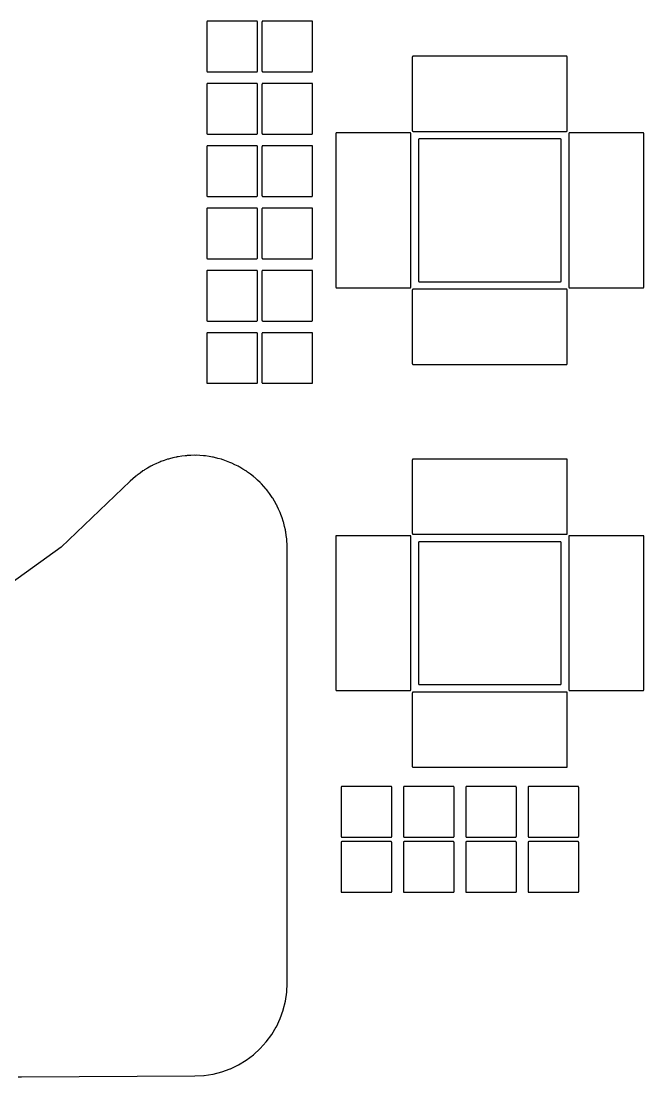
# Model space of a CAD drawing. Header units: inches. Extents: x -0.5 to 10, y -2.4 to 3.9.
# Drawn here: x 2.042 to 2.442, y 2.225 to 2.903 of the extents above; entities that cross this region are included whole.
import ezdxf

# ---------------------------------------------------------------- set-up
doc = ezdxf.new("R2010")
doc.units = ezdxf.units.IN

msp = doc.modelspace()

# ---------------------------------------------------------------- linework, layer by layer
for points in [[(2.161825, 2.870551), (2.161825, 2.870551), (2.16185, 2.87055), (2.19335, 2.87055), (2.193375, 2.870551), (2.193424, 2.870556), (2.193472, 2.870565), (2.193519, 2.870579), (2.193564, 2.870598), (2.193607, 2.870621), (2.193648, 2.870649), (2.193686, 2.87068), (2.19372, 2.870714), (2.193751, 2.870752), (2.193779, 2.870793), (2.193802, 2.870836), (2.193821, 2.870881), (2.193835, 2.870928), (2.193844, 2.870976), (2.193849, 2.871025), (2.19385, 2.87105), (2.19385, 2.90255), (2.193849, 2.902575), (2.193844, 2.902624), (2.193835, 2.902672), (2.193821, 2.902719), (2.193802, 2.902764), (2.193779, 2.902807), (2.193751, 2.902848), (2.19372, 2.902886), (2.193686, 2.90292), (2.193648, 2.902951), (2.193607, 2.902979), (2.193564, 2.903002), (2.193519, 2.903021), (2.193472, 2.903035), (2.193424, 2.903044), (2.193375, 2.903049), (2.19335, 2.90305), (2.16185, 2.90305), (2.161825, 2.903049), (2.161776, 2.903044), (2.161728, 2.903035), (2.161681, 2.903021), (2.161636, 2.903002), (2.161593, 2.902979), (2.161552, 2.902951), (2.161514, 2.90292), (2.16148, 2.902886), (2.161449, 2.902848), (2.161421, 2.902807), (2.161398, 2.902764), (2.161379, 2.902719), (2.161365, 2.902672), (2.161356, 2.902624), (2.161351, 2.902575), (2.16135, 2.90255), (2.16135, 2.87105), (2.161351, 2.871025), (2.161356, 2.870976), (2.161365, 2.870928), (2.161379, 2.870881), (2.161398, 2.870836), (2.161421, 2.870793), (2.161449, 2.870752), (2.16148, 2.870714), (2.161514, 2.87068), (2.161552, 2.870649), (2.161593, 2.870621), (2.161636, 2.870598), (2.161681, 2.870579), (2.161728, 2.870565), (2.161776, 2.870556)], [(2.197225, 2.870551), (2.197225, 2.870551), (2.19725, 2.87055), (2.22875, 2.87055), (2.228775, 2.870551), (2.228824, 2.870556), (2.228872, 2.870565), (2.228919, 2.870579), (2.228964, 2.870598), (2.229007, 2.870621), (2.229048, 2.870649), (2.229086, 2.87068), (2.22912, 2.870714), (2.229151, 2.870752), (2.229179, 2.870793), (2.229202, 2.870836), (2.229221, 2.870881), (2.229235, 2.870928), (2.229244, 2.870976), (2.229249, 2.871025), (2.22925, 2.87105), (2.22925, 2.90255), (2.229249, 2.902575), (2.229244, 2.902624), (2.229235, 2.902672), (2.229221, 2.902719), (2.229202, 2.902764), (2.229179, 2.902807), (2.229151, 2.902848), (2.22912, 2.902886), (2.229086, 2.90292), (2.229048, 2.902951), (2.229007, 2.902979), (2.228964, 2.903002), (2.228919, 2.903021), (2.228872, 2.903035), (2.228824, 2.903044), (2.228775, 2.903049), (2.22875, 2.90305), (2.19725, 2.90305), (2.197225, 2.903049), (2.197176, 2.903044), (2.197128, 2.903035), (2.197081, 2.903021), (2.197036, 2.903002), (2.196993, 2.902979), (2.196952, 2.902951), (2.196914, 2.90292), (2.19688, 2.902886), (2.196849, 2.902848), (2.196821, 2.902807), (2.196798, 2.902764), (2.196779, 2.902719), (2.196765, 2.902672), (2.196756, 2.902624), (2.196751, 2.902575), (2.19675, 2.90255), (2.19675, 2.87105), (2.196751, 2.871025), (2.196756, 2.870976), (2.196765, 2.870928), (2.196779, 2.870881), (2.196798, 2.870836), (2.196821, 2.870793), (2.196849, 2.870752), (2.19688, 2.870714), (2.196914, 2.87068), (2.196952, 2.870649), (2.196993, 2.870621), (2.197036, 2.870598), (2.197081, 2.870579), (2.197128, 2.870565), (2.197176, 2.870556)], [(2.293725, 2.832301), (2.293725, 2.832301), (2.29375, 2.8323), (2.39225, 2.8323), (2.392275, 2.832301), (2.392324, 2.832306), (2.392372, 2.832315), (2.392419, 2.832329), (2.392464, 2.832348), (2.392507, 2.832371), (2.392548, 2.832399), (2.392586, 2.83243), (2.39262, 2.832464), (2.392651, 2.832502), (2.392679, 2.832543), (2.392702, 2.832586), (2.392721, 2.832631), (2.392735, 2.832678), (2.392744, 2.832726), (2.392749, 2.832775), (2.39275, 2.8328), (2.39275, 2.88), (2.392749, 2.880025), (2.392744, 2.880074), (2.392735, 2.880122), (2.392721, 2.880169), (2.392702, 2.880214), (2.392679, 2.880257), (2.392651, 2.880298), (2.39262, 2.880336), (2.392586, 2.88037), (2.392548, 2.880401), (2.392507, 2.880429), (2.392464, 2.880452), (2.392419, 2.880471), (2.392372, 2.880485), (2.392324, 2.880494), (2.392275, 2.880499), (2.39225, 2.8805), (2.29375, 2.8805), (2.293725, 2.880499), (2.293676, 2.880494), (2.293628, 2.880485), (2.293581, 2.880471), (2.293536, 2.880452), (2.293493, 2.880429), (2.293452, 2.880401), (2.293414, 2.88037), (2.29338, 2.880336), (2.293349, 2.880298), (2.293321, 2.880257), (2.293298, 2.880214), (2.293279, 2.880169), (2.293265, 2.880122), (2.293256, 2.880074), (2.293251, 2.880025), (2.29325, 2.88), (2.29325, 2.8328), (2.293251, 2.832775), (2.293256, 2.832726), (2.293265, 2.832678), (2.293279, 2.832631), (2.293298, 2.832586), (2.293321, 2.832543), (2.293349, 2.832502), (2.29338, 2.832464), (2.293414, 2.83243), (2.293452, 2.832399), (2.293493, 2.832371), (2.293536, 2.832348), (2.293581, 2.832329), (2.293628, 2.832315), (2.293676, 2.832306)], [(2.161825, 2.830551), (2.161825, 2.830551), (2.16185, 2.83055), (2.19335, 2.83055), (2.193375, 2.830551), (2.193424, 2.830556), (2.193472, 2.830565), (2.193519, 2.830579), (2.193564, 2.830598), (2.193607, 2.830621), (2.193648, 2.830649), (2.193686, 2.83068), (2.19372, 2.830714), (2.193751, 2.830752), (2.193779, 2.830793), (2.193802, 2.830836), (2.193821, 2.830881), (2.193835, 2.830928), (2.193844, 2.830976), (2.193849, 2.831025), (2.19385, 2.83105), (2.19385, 2.86255), (2.193849, 2.862575), (2.193844, 2.862624), (2.193835, 2.862672), (2.193821, 2.862719), (2.193802, 2.862764), (2.193779, 2.862807), (2.193751, 2.862848), (2.19372, 2.862886), (2.193686, 2.86292), (2.193648, 2.862951), (2.193607, 2.862979), (2.193564, 2.863002), (2.193519, 2.863021), (2.193472, 2.863035), (2.193424, 2.863044), (2.193375, 2.863049), (2.19335, 2.86305), (2.16185, 2.86305), (2.161825, 2.863049), (2.161776, 2.863044), (2.161728, 2.863035), (2.161681, 2.863021), (2.161636, 2.863002), (2.161593, 2.862979), (2.161552, 2.862951), (2.161514, 2.86292), (2.16148, 2.862886), (2.161449, 2.862848), (2.161421, 2.862807), (2.161398, 2.862764), (2.161379, 2.862719), (2.161365, 2.862672), (2.161356, 2.862624), (2.161351, 2.862575), (2.16135, 2.86255), (2.16135, 2.83105), (2.161351, 2.831025), (2.161356, 2.830976), (2.161365, 2.830928), (2.161379, 2.830881), (2.161398, 2.830836), (2.161421, 2.830793), (2.161449, 2.830752), (2.16148, 2.830714), (2.161514, 2.83068), (2.161552, 2.830649), (2.161593, 2.830621), (2.161636, 2.830598), (2.161681, 2.830579), (2.161728, 2.830565), (2.161776, 2.830556)], [(2.197225, 2.830551), (2.197225, 2.830551), (2.19725, 2.83055), (2.22875, 2.83055), (2.228775, 2.830551), (2.228824, 2.830556), (2.228872, 2.830565), (2.228919, 2.830579), (2.228964, 2.830598), (2.229007, 2.830621), (2.229048, 2.830649), (2.229086, 2.83068), (2.22912, 2.830714), (2.229151, 2.830752), (2.229179, 2.830793), (2.229202, 2.830836), (2.229221, 2.830881), (2.229235, 2.830928), (2.229244, 2.830976), (2.229249, 2.831025), (2.22925, 2.83105), (2.22925, 2.86255), (2.229249, 2.862575), (2.229244, 2.862624), (2.229235, 2.862672), (2.229221, 2.862719), (2.229202, 2.862764), (2.229179, 2.862807), (2.229151, 2.862848), (2.22912, 2.862886), (2.229086, 2.86292), (2.229048, 2.862951), (2.229007, 2.862979), (2.228964, 2.863002), (2.228919, 2.863021), (2.228872, 2.863035), (2.228824, 2.863044), (2.228775, 2.863049), (2.22875, 2.86305), (2.19725, 2.86305), (2.197225, 2.863049), (2.197176, 2.863044), (2.197128, 2.863035), (2.197081, 2.863021), (2.197036, 2.863002), (2.196993, 2.862979), (2.196952, 2.862951), (2.196914, 2.86292), (2.19688, 2.862886), (2.196849, 2.862848), (2.196821, 2.862807), (2.196798, 2.862764), (2.196779, 2.862719), (2.196765, 2.862672), (2.196756, 2.862624), (2.196751, 2.862575), (2.19675, 2.86255), (2.19675, 2.83105), (2.196751, 2.831025), (2.196756, 2.830976), (2.196765, 2.830928), (2.196779, 2.830881), (2.196798, 2.830836), (2.196821, 2.830793), (2.196849, 2.830752), (2.19688, 2.830714), (2.196914, 2.83068), (2.196952, 2.830649), (2.196993, 2.830621), (2.197036, 2.830598), (2.197081, 2.830579), (2.197128, 2.830565), (2.197176, 2.830556)], [(2.2441, 2.83085), (2.2441, 2.73235), (2.244101, 2.732325), (2.244106, 2.732276), (2.244115, 2.732228), (2.244129, 2.732181), (2.244148, 2.732136), (2.244171, 2.732093), (2.244199, 2.732052), (2.24423, 2.732014), (2.244264, 2.73198), (2.244302, 2.731949), (2.244343, 2.731921), (2.244386, 2.731898), (2.244431, 2.731879), (2.244478, 2.731865), (2.244526, 2.731856), (2.244575, 2.731851), (2.2446, 2.73185), (2.2918, 2.73185), (2.291825, 2.731851), (2.291874, 2.731856), (2.291922, 2.731865), (2.291969, 2.731879), (2.292014, 2.731898), (2.292057, 2.731921), (2.292098, 2.731949), (2.292136, 2.73198), (2.29217, 2.732014), (2.292201, 2.732052), (2.292229, 2.732093), (2.292252, 2.732136), (2.292271, 2.732181), (2.292285, 2.732228), (2.292294, 2.732276), (2.292299, 2.732325), (2.2923, 2.73235), (2.2923, 2.83085), (2.292299, 2.830875), (2.292294, 2.830924), (2.292285, 2.830972), (2.292271, 2.831019), (2.292252, 2.831064), (2.292229, 2.831107), (2.292201, 2.831148), (2.29217, 2.831186), (2.292136, 2.83122), (2.292098, 2.831251), (2.292057, 2.831279), (2.292014, 2.831302), (2.291969, 2.831321), (2.291922, 2.831335), (2.291874, 2.831344), (2.291825, 2.831349), (2.2918, 2.83135), (2.2446, 2.83135), (2.244575, 2.831349), (2.244526, 2.831344), (2.244478, 2.831335), (2.244431, 2.831321), (2.244386, 2.831302), (2.244343, 2.831279), (2.244302, 2.831251), (2.244264, 2.83122), (2.24423, 2.831186), (2.244199, 2.831148), (2.244171, 2.831107), (2.244148, 2.831064), (2.244129, 2.831019), (2.244115, 2.830972), (2.244106, 2.830924), (2.244101, 2.830875)], [(2.297675, 2.735801), (2.297675, 2.735801), (2.2977, 2.7358), (2.3883, 2.7358), (2.388325, 2.735801), (2.388374, 2.735806), (2.388422, 2.735815), (2.388469, 2.735829), (2.388514, 2.735848), (2.388557, 2.735871), (2.388598, 2.735899), (2.388636, 2.73593), (2.38867, 2.735964), (2.388701, 2.736002), (2.388729, 2.736043), (2.388752, 2.736086), (2.388771, 2.736131), (2.388785, 2.736178), (2.388794, 2.736226), (2.388799, 2.736275), (2.3888, 2.7363), (2.3888, 2.8269), (2.388799, 2.826925), (2.388794, 2.826974), (2.388785, 2.827022), (2.388771, 2.827069), (2.388752, 2.827114), (2.388729, 2.827157), (2.388701, 2.827198), (2.38867, 2.827236), (2.388636, 2.82727), (2.388598, 2.827301), (2.388557, 2.827329), (2.388514, 2.827352), (2.388469, 2.827371), (2.388422, 2.827385), (2.388374, 2.827394), (2.388325, 2.827399), (2.3883, 2.8274), (2.2977, 2.8274), (2.297675, 2.827399), (2.297626, 2.827394), (2.297578, 2.827385), (2.297531, 2.827371), (2.297486, 2.827352), (2.297443, 2.827329), (2.297402, 2.827301), (2.297364, 2.82727), (2.29733, 2.827236), (2.297299, 2.827198), (2.297271, 2.827157), (2.297248, 2.827114), (2.297229, 2.827069), (2.297215, 2.827022), (2.297206, 2.826974), (2.297201, 2.826925), (2.2972, 2.8269), (2.2972, 2.7363), (2.297201, 2.736275), (2.297206, 2.736226), (2.297215, 2.736178), (2.297229, 2.736131), (2.297248, 2.736086), (2.297271, 2.736043), (2.297299, 2.736002), (2.29733, 2.735964), (2.297364, 2.73593), (2.297402, 2.735899), (2.297443, 2.735871), (2.297486, 2.735848), (2.297531, 2.735829), (2.297578, 2.735815), (2.297626, 2.735806)], [(2.3937, 2.83085), (2.3937, 2.73235), (2.393701, 2.732325), (2.393706, 2.732276), (2.393715, 2.732228), (2.393729, 2.732181), (2.393748, 2.732136), (2.393771, 2.732093), (2.393799, 2.732052), (2.39383, 2.732014), (2.393864, 2.73198), (2.393902, 2.731949), (2.393943, 2.731921), (2.393986, 2.731898), (2.394031, 2.731879), (2.394078, 2.731865), (2.394126, 2.731856), (2.394175, 2.731851), (2.3942, 2.73185), (2.4414, 2.73185), (2.441425, 2.731851), (2.441474, 2.731856), (2.441522, 2.731865), (2.441569, 2.731879), (2.441614, 2.731898), (2.441657, 2.731921), (2.441698, 2.731949), (2.441736, 2.73198), (2.44177, 2.732014), (2.441801, 2.732052), (2.441829, 2.732093), (2.441852, 2.732136), (2.441871, 2.732181), (2.441885, 2.732228), (2.441894, 2.732276), (2.441899, 2.732325), (2.4419, 2.73235), (2.4419, 2.83085), (2.441899, 2.830875), (2.441894, 2.830924), (2.441885, 2.830972), (2.441871, 2.831019), (2.441852, 2.831064), (2.441829, 2.831107), (2.441801, 2.831148), (2.44177, 2.831186), (2.441736, 2.83122), (2.441698, 2.831251), (2.441657, 2.831279), (2.441614, 2.831302), (2.441569, 2.831321), (2.441522, 2.831335), (2.441474, 2.831344), (2.441425, 2.831349), (2.4414, 2.83135), (2.3942, 2.83135), (2.394175, 2.831349), (2.394126, 2.831344), (2.394078, 2.831335), (2.394031, 2.831321), (2.393986, 2.831302), (2.393943, 2.831279), (2.393902, 2.831251), (2.393864, 2.83122), (2.39383, 2.831186), (2.393799, 2.831148), (2.393771, 2.831107), (2.393748, 2.831064), (2.393729, 2.831019), (2.393715, 2.830972), (2.393706, 2.830924), (2.393701, 2.830875)], [(2.161825, 2.790551), (2.161825, 2.790551), (2.16185, 2.79055), (2.19335, 2.79055), (2.193375, 2.790551), (2.193424, 2.790556), (2.193472, 2.790565), (2.193519, 2.790579), (2.193564, 2.790598), (2.193607, 2.790621), (2.193648, 2.790649), (2.193686, 2.79068), (2.19372, 2.790714), (2.193751, 2.790752), (2.193779, 2.790793), (2.193802, 2.790836), (2.193821, 2.790881), (2.193835, 2.790928), (2.193844, 2.790976), (2.193849, 2.791025), (2.19385, 2.79105), (2.19385, 2.82255), (2.193849, 2.822575), (2.193844, 2.822624), (2.193835, 2.822672), (2.193821, 2.822719), (2.193802, 2.822764), (2.193779, 2.822807), (2.193751, 2.822848), (2.19372, 2.822886), (2.193686, 2.82292), (2.193648, 2.822951), (2.193607, 2.822979), (2.193564, 2.823002), (2.193519, 2.823021), (2.193472, 2.823035), (2.193424, 2.823044), (2.193375, 2.823049), (2.19335, 2.82305), (2.16185, 2.82305), (2.161825, 2.823049), (2.161776, 2.823044), (2.161728, 2.823035), (2.161681, 2.823021), (2.161636, 2.823002), (2.161593, 2.822979), (2.161552, 2.822951), (2.161514, 2.82292), (2.16148, 2.822886), (2.161449, 2.822848), (2.161421, 2.822807), (2.161398, 2.822764), (2.161379, 2.822719), (2.161365, 2.822672), (2.161356, 2.822624), (2.161351, 2.822575), (2.16135, 2.82255), (2.16135, 2.79105), (2.161351, 2.791025), (2.161356, 2.790976), (2.161365, 2.790928), (2.161379, 2.790881), (2.161398, 2.790836), (2.161421, 2.790793), (2.161449, 2.790752), (2.16148, 2.790714), (2.161514, 2.79068), (2.161552, 2.790649), (2.161593, 2.790621), (2.161636, 2.790598), (2.161681, 2.790579), (2.161728, 2.790565), (2.161776, 2.790556)], [(2.197225, 2.790551), (2.197225, 2.790551), (2.19725, 2.79055), (2.22875, 2.79055), (2.228775, 2.790551), (2.228824, 2.790556), (2.228872, 2.790565), (2.228919, 2.790579), (2.228964, 2.790598), (2.229007, 2.790621), (2.229048, 2.790649), (2.229086, 2.79068), (2.22912, 2.790714), (2.229151, 2.790752), (2.229179, 2.790793), (2.229202, 2.790836), (2.229221, 2.790881), (2.229235, 2.790928), (2.229244, 2.790976), (2.229249, 2.791025), (2.22925, 2.79105), (2.22925, 2.82255), (2.229249, 2.822575), (2.229244, 2.822624), (2.229235, 2.822672), (2.229221, 2.822719), (2.229202, 2.822764), (2.229179, 2.822807), (2.229151, 2.822848), (2.22912, 2.822886), (2.229086, 2.82292), (2.229048, 2.822951), (2.229007, 2.822979), (2.228964, 2.823002), (2.228919, 2.823021), (2.228872, 2.823035), (2.228824, 2.823044), (2.228775, 2.823049), (2.22875, 2.82305), (2.19725, 2.82305), (2.197225, 2.823049), (2.197176, 2.823044), (2.197128, 2.823035), (2.197081, 2.823021), (2.197036, 2.823002), (2.196993, 2.822979), (2.196952, 2.822951), (2.196914, 2.82292), (2.19688, 2.822886), (2.196849, 2.822848), (2.196821, 2.822807), (2.196798, 2.822764), (2.196779, 2.822719), (2.196765, 2.822672), (2.196756, 2.822624), (2.196751, 2.822575), (2.19675, 2.82255), (2.19675, 2.79105), (2.196751, 2.791025), (2.196756, 2.790976), (2.196765, 2.790928), (2.196779, 2.790881), (2.196798, 2.790836), (2.196821, 2.790793), (2.196849, 2.790752), (2.19688, 2.790714), (2.196914, 2.79068), (2.196952, 2.790649), (2.196993, 2.790621), (2.197036, 2.790598), (2.197081, 2.790579), (2.197128, 2.790565), (2.197176, 2.790556)], [(2.161825, 2.750551), (2.161825, 2.750551), (2.16185, 2.75055), (2.19335, 2.75055), (2.193375, 2.750551), (2.193424, 2.750556), (2.193472, 2.750565), (2.193519, 2.750579), (2.193564, 2.750598), (2.193607, 2.750621), (2.193648, 2.750649), (2.193686, 2.75068), (2.19372, 2.750714), (2.193751, 2.750752), (2.193779, 2.750793), (2.193802, 2.750836), (2.193821, 2.750881), (2.193835, 2.750928), (2.193844, 2.750976), (2.193849, 2.751025), (2.19385, 2.75105), (2.19385, 2.78255), (2.193849, 2.782575), (2.193844, 2.782624), (2.193835, 2.782672), (2.193821, 2.782719), (2.193802, 2.782764), (2.193779, 2.782807), (2.193751, 2.782848), (2.19372, 2.782886), (2.193686, 2.78292), (2.193648, 2.782951), (2.193607, 2.782979), (2.193564, 2.783002), (2.193519, 2.783021), (2.193472, 2.783035), (2.193424, 2.783044), (2.193375, 2.783049), (2.19335, 2.78305), (2.16185, 2.78305), (2.161825, 2.783049), (2.161776, 2.783044), (2.161728, 2.783035), (2.161681, 2.783021), (2.161636, 2.783002), (2.161593, 2.782979), (2.161552, 2.782951), (2.161514, 2.78292), (2.16148, 2.782886), (2.161449, 2.782848), (2.161421, 2.782807), (2.161398, 2.782764), (2.161379, 2.782719), (2.161365, 2.782672), (2.161356, 2.782624), (2.161351, 2.782575), (2.16135, 2.78255), (2.16135, 2.75105), (2.161351, 2.751025), (2.161356, 2.750976), (2.161365, 2.750928), (2.161379, 2.750881), (2.161398, 2.750836), (2.161421, 2.750793), (2.161449, 2.750752), (2.16148, 2.750714), (2.161514, 2.75068), (2.161552, 2.750649), (2.161593, 2.750621), (2.161636, 2.750598), (2.161681, 2.750579), (2.161728, 2.750565), (2.161776, 2.750556)], [(2.197225, 2.750551), (2.197225, 2.750551), (2.19725, 2.75055), (2.22875, 2.75055), (2.228775, 2.750551), (2.228824, 2.750556), (2.228872, 2.750565), (2.228919, 2.750579), (2.228964, 2.750598), (2.229007, 2.750621), (2.229048, 2.750649), (2.229086, 2.75068), (2.22912, 2.750714), (2.229151, 2.750752), (2.229179, 2.750793), (2.229202, 2.750836), (2.229221, 2.750881), (2.229235, 2.750928), (2.229244, 2.750976), (2.229249, 2.751025), (2.22925, 2.75105), (2.22925, 2.78255), (2.229249, 2.782575), (2.229244, 2.782624), (2.229235, 2.782672), (2.229221, 2.782719), (2.229202, 2.782764), (2.229179, 2.782807), (2.229151, 2.782848), (2.22912, 2.782886), (2.229086, 2.78292), (2.229048, 2.782951), (2.229007, 2.782979), (2.228964, 2.783002), (2.228919, 2.783021), (2.228872, 2.783035), (2.228824, 2.783044), (2.228775, 2.783049), (2.22875, 2.78305), (2.19725, 2.78305), (2.197225, 2.783049), (2.197176, 2.783044), (2.197128, 2.783035), (2.197081, 2.783021), (2.197036, 2.783002), (2.196993, 2.782979), (2.196952, 2.782951), (2.196914, 2.78292), (2.19688, 2.782886), (2.196849, 2.782848), (2.196821, 2.782807), (2.196798, 2.782764), (2.196779, 2.782719), (2.196765, 2.782672), (2.196756, 2.782624), (2.196751, 2.782575), (2.19675, 2.78255), (2.19675, 2.75105), (2.196751, 2.751025), (2.196756, 2.750976), (2.196765, 2.750928), (2.196779, 2.750881), (2.196798, 2.750836), (2.196821, 2.750793), (2.196849, 2.750752), (2.19688, 2.750714), (2.196914, 2.75068), (2.196952, 2.750649), (2.196993, 2.750621), (2.197036, 2.750598), (2.197081, 2.750579), (2.197128, 2.750565), (2.197176, 2.750556)], [(2.161825, 2.710551), (2.161825, 2.710551), (2.16185, 2.71055), (2.19335, 2.71055), (2.193375, 2.710551), (2.193424, 2.710556), (2.193472, 2.710565), (2.193519, 2.710579), (2.193564, 2.710598), (2.193607, 2.710621), (2.193648, 2.710649), (2.193686, 2.71068), (2.19372, 2.710714), (2.193751, 2.710752), (2.193779, 2.710793), (2.193802, 2.710836), (2.193821, 2.710881), (2.193835, 2.710928), (2.193844, 2.710976), (2.193849, 2.711025), (2.19385, 2.71105), (2.19385, 2.74255), (2.193849, 2.742575), (2.193844, 2.742624), (2.193835, 2.742672), (2.193821, 2.742719), (2.193802, 2.742764), (2.193779, 2.742807), (2.193751, 2.742848), (2.19372, 2.742886), (2.193686, 2.74292), (2.193648, 2.742951), (2.193607, 2.742979), (2.193564, 2.743002), (2.193519, 2.743021), (2.193472, 2.743035), (2.193424, 2.743044), (2.193375, 2.743049), (2.19335, 2.74305), (2.16185, 2.74305), (2.161825, 2.743049), (2.161776, 2.743044), (2.161728, 2.743035), (2.161681, 2.743021), (2.161636, 2.743002), (2.161593, 2.742979), (2.161552, 2.742951), (2.161514, 2.74292), (2.16148, 2.742886), (2.161449, 2.742848), (2.161421, 2.742807), (2.161398, 2.742764), (2.161379, 2.742719), (2.161365, 2.742672), (2.161356, 2.742624), (2.161351, 2.742575), (2.16135, 2.74255), (2.16135, 2.71105), (2.161351, 2.711025), (2.161356, 2.710976), (2.161365, 2.710928), (2.161379, 2.710881), (2.161398, 2.710836), (2.161421, 2.710793), (2.161449, 2.710752), (2.16148, 2.710714), (2.161514, 2.71068), (2.161552, 2.710649), (2.161593, 2.710621), (2.161636, 2.710598), (2.161681, 2.710579), (2.161728, 2.710565), (2.161776, 2.710556)], [(2.197225, 2.710551), (2.197225, 2.710551), (2.19725, 2.71055), (2.22875, 2.71055), (2.228775, 2.710551), (2.228824, 2.710556), (2.228872, 2.710565), (2.228919, 2.710579), (2.228964, 2.710598), (2.229007, 2.710621), (2.229048, 2.710649), (2.229086, 2.71068), (2.22912, 2.710714), (2.229151, 2.710752), (2.229179, 2.710793), (2.229202, 2.710836), (2.229221, 2.710881), (2.229235, 2.710928), (2.229244, 2.710976), (2.229249, 2.711025), (2.22925, 2.71105), (2.22925, 2.74255), (2.229249, 2.742575), (2.229244, 2.742624), (2.229235, 2.742672), (2.229221, 2.742719), (2.229202, 2.742764), (2.229179, 2.742807), (2.229151, 2.742848), (2.22912, 2.742886), (2.229086, 2.74292), (2.229048, 2.742951), (2.229007, 2.742979), (2.228964, 2.743002), (2.228919, 2.743021), (2.228872, 2.743035), (2.228824, 2.743044), (2.228775, 2.743049), (2.22875, 2.74305), (2.19725, 2.74305), (2.197225, 2.743049), (2.197176, 2.743044), (2.197128, 2.743035), (2.197081, 2.743021), (2.197036, 2.743002), (2.196993, 2.742979), (2.196952, 2.742951), (2.196914, 2.74292), (2.19688, 2.742886), (2.196849, 2.742848), (2.196821, 2.742807), (2.196798, 2.742764), (2.196779, 2.742719), (2.196765, 2.742672), (2.196756, 2.742624), (2.196751, 2.742575), (2.19675, 2.74255), (2.19675, 2.71105), (2.196751, 2.711025), (2.196756, 2.710976), (2.196765, 2.710928), (2.196779, 2.710881), (2.196798, 2.710836), (2.196821, 2.710793), (2.196849, 2.710752), (2.19688, 2.710714), (2.196914, 2.71068), (2.196952, 2.710649), (2.196993, 2.710621), (2.197036, 2.710598), (2.197081, 2.710579), (2.197128, 2.710565), (2.197176, 2.710556)], [(2.293725, 2.682701), (2.293725, 2.682701), (2.29375, 2.6827), (2.39225, 2.6827), (2.392275, 2.682701), (2.392324, 2.682706), (2.392372, 2.682715), (2.392419, 2.682729), (2.392464, 2.682748), (2.392507, 2.682771), (2.392548, 2.682799), (2.392586, 2.68283), (2.39262, 2.682864), (2.392651, 2.682902), (2.392679, 2.682943), (2.392702, 2.682986), (2.392721, 2.683031), (2.392735, 2.683078), (2.392744, 2.683126), (2.392749, 2.683175), (2.39275, 2.6832), (2.39275, 2.7304), (2.392749, 2.730425), (2.392744, 2.730474), (2.392735, 2.730522), (2.392721, 2.730569), (2.392702, 2.730614), (2.392679, 2.730657), (2.392651, 2.730698), (2.39262, 2.730736), (2.392586, 2.73077), (2.392548, 2.730801), (2.392507, 2.730829), (2.392464, 2.730852), (2.392419, 2.730871), (2.392372, 2.730885), (2.392324, 2.730894), (2.392275, 2.730899), (2.39225, 2.7309), (2.29375, 2.7309), (2.293725, 2.730899), (2.293676, 2.730894), (2.293628, 2.730885), (2.293581, 2.730871), (2.293536, 2.730852), (2.293493, 2.730829), (2.293452, 2.730801), (2.293414, 2.73077), (2.29338, 2.730736), (2.293349, 2.730698), (2.293321, 2.730657), (2.293298, 2.730614), (2.293279, 2.730569), (2.293265, 2.730522), (2.293256, 2.730474), (2.293251, 2.730425), (2.29325, 2.7304), (2.29325, 2.6832), (2.293251, 2.683175), (2.293256, 2.683126), (2.293265, 2.683078), (2.293279, 2.683031), (2.293298, 2.682986), (2.293321, 2.682943), (2.293349, 2.682902), (2.29338, 2.682864), (2.293414, 2.68283), (2.293452, 2.682799), (2.293493, 2.682771), (2.293536, 2.682748), (2.293581, 2.682729), (2.293628, 2.682715), (2.293676, 2.682706)], [(2.161825, 2.670551), (2.161825, 2.670551), (2.16185, 2.67055), (2.19335, 2.67055), (2.193375, 2.670551), (2.193424, 2.670556), (2.193472, 2.670565), (2.193519, 2.670579), (2.193564, 2.670598), (2.193607, 2.670621), (2.193648, 2.670649), (2.193686, 2.67068), (2.19372, 2.670714), (2.193751, 2.670752), (2.193779, 2.670793), (2.193802, 2.670836), (2.193821, 2.670881), (2.193835, 2.670928), (2.193844, 2.670976), (2.193849, 2.671025), (2.19385, 2.67105), (2.19385, 2.70255), (2.193849, 2.702575), (2.193844, 2.702624), (2.193835, 2.702672), (2.193821, 2.702719), (2.193802, 2.702764), (2.193779, 2.702807), (2.193751, 2.702848), (2.19372, 2.702886), (2.193686, 2.70292), (2.193648, 2.702951), (2.193607, 2.702979), (2.193564, 2.703002), (2.193519, 2.703021), (2.193472, 2.703035), (2.193424, 2.703044), (2.193375, 2.703049), (2.19335, 2.70305), (2.16185, 2.70305), (2.161825, 2.703049), (2.161776, 2.703044), (2.161728, 2.703035), (2.161681, 2.703021), (2.161636, 2.703002), (2.161593, 2.702979), (2.161552, 2.702951), (2.161514, 2.70292), (2.16148, 2.702886), (2.161449, 2.702848), (2.161421, 2.702807), (2.161398, 2.702764), (2.161379, 2.702719), (2.161365, 2.702672), (2.161356, 2.702624), (2.161351, 2.702575), (2.16135, 2.70255), (2.16135, 2.67105), (2.161351, 2.671025), (2.161356, 2.670976), (2.161365, 2.670928), (2.161379, 2.670881), (2.161398, 2.670836), (2.161421, 2.670793), (2.161449, 2.670752), (2.16148, 2.670714), (2.161514, 2.67068), (2.161552, 2.670649), (2.161593, 2.670621), (2.161636, 2.670598), (2.161681, 2.670579), (2.161728, 2.670565), (2.161776, 2.670556)], [(2.197225, 2.670551), (2.197225, 2.670551), (2.19725, 2.67055), (2.22875, 2.67055), (2.228775, 2.670551), (2.228824, 2.670556), (2.228872, 2.670565), (2.228919, 2.670579), (2.228964, 2.670598), (2.229007, 2.670621), (2.229048, 2.670649), (2.229086, 2.67068), (2.22912, 2.670714), (2.229151, 2.670752), (2.229179, 2.670793), (2.229202, 2.670836), (2.229221, 2.670881), (2.229235, 2.670928), (2.229244, 2.670976), (2.229249, 2.671025), (2.22925, 2.67105), (2.22925, 2.70255), (2.229249, 2.702575), (2.229244, 2.702624), (2.229235, 2.702672), (2.229221, 2.702719), (2.229202, 2.702764), (2.229179, 2.702807), (2.229151, 2.702848), (2.22912, 2.702886), (2.229086, 2.70292), (2.229048, 2.702951), (2.229007, 2.702979), (2.228964, 2.703002), (2.228919, 2.703021), (2.228872, 2.703035), (2.228824, 2.703044), (2.228775, 2.703049), (2.22875, 2.70305), (2.19725, 2.70305), (2.197225, 2.703049), (2.197176, 2.703044), (2.197128, 2.703035), (2.197081, 2.703021), (2.197036, 2.703002), (2.196993, 2.702979), (2.196952, 2.702951), (2.196914, 2.70292), (2.19688, 2.702886), (2.196849, 2.702848), (2.196821, 2.702807), (2.196798, 2.702764), (2.196779, 2.702719), (2.196765, 2.702672), (2.196756, 2.702624), (2.196751, 2.702575), (2.19675, 2.70255), (2.19675, 2.67105), (2.196751, 2.671025), (2.196756, 2.670976), (2.196765, 2.670928), (2.196779, 2.670881), (2.196798, 2.670836), (2.196821, 2.670793), (2.196849, 2.670752), (2.19688, 2.670714), (2.196914, 2.67068), (2.196952, 2.670649), (2.196993, 2.670621), (2.197036, 2.670598), (2.197081, 2.670579), (2.197128, 2.670565), (2.197176, 2.670556)], [(2.293725, 2.573701), (2.293725, 2.573701), (2.29375, 2.5737), (2.39225, 2.5737), (2.392275, 2.573701), (2.392324, 2.573706), (2.392372, 2.573715), (2.392419, 2.573729), (2.392464, 2.573748), (2.392507, 2.573771), (2.392548, 2.573799), (2.392586, 2.57383), (2.39262, 2.573864), (2.392651, 2.573902), (2.392679, 2.573943), (2.392702, 2.573986), (2.392721, 2.574031), (2.392735, 2.574078), (2.392744, 2.574126), (2.392749, 2.574175), (2.39275, 2.5742), (2.39275, 2.6214), (2.392749, 2.621425), (2.392744, 2.621474), (2.392735, 2.621522), (2.392721, 2.621569), (2.392702, 2.621614), (2.392679, 2.621657), (2.392651, 2.621698), (2.39262, 2.621736), (2.392586, 2.62177), (2.392548, 2.621801), (2.392507, 2.621829), (2.392464, 2.621852), (2.392419, 2.621871), (2.392372, 2.621885), (2.392324, 2.621894), (2.392275, 2.621899), (2.39225, 2.6219), (2.29375, 2.6219), (2.293725, 2.621899), (2.293676, 2.621894), (2.293628, 2.621885), (2.293581, 2.621871), (2.293536, 2.621852), (2.293493, 2.621829), (2.293452, 2.621801), (2.293414, 2.62177), (2.29338, 2.621736), (2.293349, 2.621698), (2.293321, 2.621657), (2.293298, 2.621614), (2.293279, 2.621569), (2.293265, 2.621522), (2.293256, 2.621474), (2.293251, 2.621425), (2.29325, 2.6214), (2.29325, 2.5742), (2.293251, 2.574175), (2.293256, 2.574126), (2.293265, 2.574078), (2.293279, 2.574031), (2.293298, 2.573986), (2.293321, 2.573943), (2.293349, 2.573902), (2.29338, 2.573864), (2.293414, 2.57383), (2.293452, 2.573799), (2.293493, 2.573771), (2.293536, 2.573748), (2.293581, 2.573729), (2.293628, 2.573715), (2.293676, 2.573706)], [(2.2441, 2.57225), (2.2441, 2.47385), (2.244101, 2.473825), (2.244106, 2.473776), (2.244115, 2.473728), (2.244129, 2.473681), (2.244148, 2.473636), (2.244171, 2.473593), (2.244199, 2.473552), (2.24423, 2.473514), (2.244264, 2.47348), (2.244302, 2.473449), (2.244343, 2.473421), (2.244386, 2.473398), (2.244431, 2.473379), (2.244478, 2.473365), (2.244526, 2.473356), (2.244575, 2.473351), (2.2446, 2.47335), (2.2918, 2.47335), (2.291825, 2.473351), (2.291874, 2.473356), (2.291922, 2.473365), (2.291969, 2.473379), (2.292014, 2.473398), (2.292057, 2.473421), (2.292098, 2.473449), (2.292136, 2.47348), (2.29217, 2.473514), (2.292201, 2.473552), (2.292229, 2.473593), (2.292252, 2.473636), (2.292271, 2.473681), (2.292285, 2.473728), (2.292294, 2.473776), (2.292299, 2.473825), (2.2923, 2.47385), (2.2923, 2.57225), (2.292299, 2.572275), (2.292294, 2.572324), (2.292285, 2.572372), (2.292271, 2.572419), (2.292252, 2.572464), (2.292229, 2.572507), (2.292201, 2.572548), (2.29217, 2.572586), (2.292136, 2.57262), (2.292098, 2.572651), (2.292057, 2.572679), (2.292014, 2.572702), (2.291969, 2.572721), (2.291922, 2.572735), (2.291874, 2.572744), (2.291825, 2.572749), (2.2918, 2.57275), (2.2446, 2.57275), (2.244575, 2.572749), (2.244526, 2.572744), (2.244478, 2.572735), (2.244431, 2.572721), (2.244386, 2.572702), (2.244343, 2.572679), (2.244302, 2.572651), (2.244264, 2.57262), (2.24423, 2.572586), (2.244199, 2.572548), (2.244171, 2.572507), (2.244148, 2.572464), (2.244129, 2.572419), (2.244115, 2.572372), (2.244106, 2.572324), (2.244101, 2.572275)], [(2.297675, 2.477201), (2.297675, 2.477201), (2.2977, 2.4772), (2.3883, 2.4772), (2.388325, 2.477201), (2.388374, 2.477206), (2.388422, 2.477215), (2.388469, 2.477229), (2.388514, 2.477248), (2.388557, 2.477271), (2.388598, 2.477299), (2.388636, 2.47733), (2.38867, 2.477364), (2.388701, 2.477402), (2.388729, 2.477443), (2.388752, 2.477486), (2.388771, 2.477531), (2.388785, 2.477578), (2.388794, 2.477626), (2.388799, 2.477675), (2.3888, 2.4777), (2.3888, 2.5683), (2.388799, 2.568325), (2.388794, 2.568374), (2.388785, 2.568422), (2.388771, 2.568469), (2.388752, 2.568514), (2.388729, 2.568557), (2.388701, 2.568598), (2.38867, 2.568636), (2.388636, 2.56867), (2.388598, 2.568701), (2.388557, 2.568729), (2.388514, 2.568752), (2.388469, 2.568771), (2.388422, 2.568785), (2.388374, 2.568794), (2.388325, 2.568799), (2.3883, 2.5688), (2.2977, 2.5688), (2.297675, 2.568799), (2.297626, 2.568794), (2.297578, 2.568785), (2.297531, 2.568771), (2.297486, 2.568752), (2.297443, 2.568729), (2.297402, 2.568701), (2.297364, 2.56867), (2.29733, 2.568636), (2.297299, 2.568598), (2.297271, 2.568557), (2.297248, 2.568514), (2.297229, 2.568469), (2.297215, 2.568422), (2.297206, 2.568374), (2.297201, 2.568325), (2.2972, 2.5683), (2.2972, 2.4777), (2.297201, 2.477675), (2.297206, 2.477626), (2.297215, 2.477578), (2.297229, 2.477531), (2.297248, 2.477486), (2.297271, 2.477443), (2.297299, 2.477402), (2.29733, 2.477364), (2.297364, 2.47733), (2.297402, 2.477299), (2.297443, 2.477271), (2.297486, 2.477248), (2.297531, 2.477229), (2.297578, 2.477215), (2.297626, 2.477206)], [(2.3937, 2.57225), (2.3937, 2.47385), (2.393701, 2.473825), (2.393706, 2.473776), (2.393715, 2.473728), (2.393729, 2.473681), (2.393748, 2.473636), (2.393771, 2.473593), (2.393799, 2.473552), (2.39383, 2.473514), (2.393864, 2.47348), (2.393902, 2.473449), (2.393943, 2.473421), (2.393986, 2.473398), (2.394031, 2.473379), (2.394078, 2.473365), (2.394126, 2.473356), (2.394175, 2.473351), (2.3942, 2.47335), (2.4414, 2.47335), (2.441425, 2.473351), (2.441474, 2.473356), (2.441522, 2.473365), (2.441569, 2.473379), (2.441614, 2.473398), (2.441657, 2.473421), (2.441698, 2.473449), (2.441736, 2.47348), (2.44177, 2.473514), (2.441801, 2.473552), (2.441829, 2.473593), (2.441852, 2.473636), (2.441871, 2.473681), (2.441885, 2.473728), (2.441894, 2.473776), (2.441899, 2.473825), (2.4419, 2.47385), (2.4419, 2.57225), (2.441899, 2.572275), (2.441894, 2.572324), (2.441885, 2.572372), (2.441871, 2.572419), (2.441852, 2.572464), (2.441829, 2.572507), (2.441801, 2.572548), (2.44177, 2.572586), (2.441736, 2.57262), (2.441698, 2.572651), (2.441657, 2.572679), (2.441614, 2.572702), (2.441569, 2.572721), (2.441522, 2.572735), (2.441474, 2.572744), (2.441425, 2.572749), (2.4414, 2.57275), (2.3942, 2.57275), (2.394175, 2.572749), (2.394126, 2.572744), (2.394078, 2.572735), (2.394031, 2.572721), (2.393986, 2.572702), (2.393943, 2.572679), (2.393902, 2.572651), (2.393864, 2.57262), (2.39383, 2.572586), (2.393799, 2.572548), (2.393771, 2.572507), (2.393748, 2.572464), (2.393729, 2.572419), (2.393715, 2.572372), (2.393706, 2.572324), (2.393701, 2.572275)], [(2.293725, 2.424101), (2.293725, 2.424101), (2.29375, 2.4241), (2.39225, 2.4241), (2.392275, 2.424101), (2.392324, 2.424106), (2.392372, 2.424115), (2.392419, 2.424129), (2.392464, 2.424148), (2.392507, 2.424171), (2.392548, 2.424199), (2.392586, 2.42423), (2.39262, 2.424264), (2.392651, 2.424302), (2.392679, 2.424343), (2.392702, 2.424386), (2.392721, 2.424431), (2.392735, 2.424478), (2.392744, 2.424526), (2.392749, 2.424575), (2.39275, 2.4246), (2.39275, 2.4718), (2.392749, 2.471825), (2.392744, 2.471874), (2.392735, 2.471922), (2.392721, 2.471969), (2.392702, 2.472014), (2.392679, 2.472057), (2.392651, 2.472098), (2.39262, 2.472136), (2.392586, 2.47217), (2.392548, 2.472201), (2.392507, 2.472229), (2.392464, 2.472252), (2.392419, 2.472271), (2.392372, 2.472285), (2.392324, 2.472294), (2.392275, 2.472299), (2.39225, 2.4723), (2.29375, 2.4723), (2.293725, 2.472299), (2.293676, 2.472294), (2.293628, 2.472285), (2.293581, 2.472271), (2.293536, 2.472252), (2.293493, 2.472229), (2.293452, 2.472201), (2.293414, 2.47217), (2.29338, 2.472136), (2.293349, 2.472098), (2.293321, 2.472057), (2.293298, 2.472014), (2.293279, 2.471969), (2.293265, 2.471922), (2.293256, 2.471874), (2.293251, 2.471825), (2.29325, 2.4718), (2.29325, 2.4246), (2.293251, 2.424575), (2.293256, 2.424526), (2.293265, 2.424478), (2.293279, 2.424431), (2.293298, 2.424386), (2.293321, 2.424343), (2.293349, 2.424302), (2.29338, 2.424264), (2.293414, 2.42423), (2.293452, 2.424199), (2.293493, 2.424171), (2.293536, 2.424148), (2.293581, 2.424129), (2.293628, 2.424115), (2.293676, 2.424106)], [(2.248025, 2.379251), (2.248025, 2.379251), (2.24805, 2.37925), (2.27955, 2.37925), (2.279575, 2.379251), (2.279624, 2.379256), (2.279672, 2.379265), (2.279719, 2.379279), (2.279764, 2.379298), (2.279807, 2.379321), (2.279848, 2.379349), (2.279886, 2.37938), (2.27992, 2.379414), (2.279951, 2.379452), (2.279979, 2.379493), (2.280002, 2.379536), (2.280021, 2.379581), (2.280035, 2.379628), (2.280044, 2.379676), (2.280049, 2.379725), (2.28005, 2.37975), (2.28005, 2.41125), (2.280049, 2.411275), (2.280044, 2.411324), (2.280035, 2.411372), (2.280021, 2.411419), (2.280002, 2.411464), (2.279979, 2.411507), (2.279951, 2.411548), (2.27992, 2.411586), (2.279886, 2.41162), (2.279848, 2.411651), (2.279807, 2.411679), (2.279764, 2.411702), (2.279719, 2.411721), (2.279672, 2.411735), (2.279624, 2.411744), (2.279575, 2.411749), (2.27955, 2.41175), (2.24805, 2.41175), (2.248025, 2.411749), (2.247976, 2.411744), (2.247928, 2.411735), (2.247881, 2.411721), (2.247836, 2.411702), (2.247793, 2.411679), (2.247752, 2.411651), (2.247714, 2.41162), (2.24768, 2.411586), (2.247649, 2.411548), (2.247621, 2.411507), (2.247598, 2.411464), (2.247579, 2.411419), (2.247565, 2.411372), (2.247556, 2.411324), (2.247551, 2.411275), (2.24755, 2.41125), (2.24755, 2.37975), (2.247551, 2.379725), (2.247556, 2.379676), (2.247565, 2.379628), (2.247579, 2.379581), (2.247598, 2.379536), (2.247621, 2.379493), (2.247649, 2.379452), (2.24768, 2.379414), (2.247714, 2.37938), (2.247752, 2.379349), (2.247793, 2.379321), (2.247836, 2.379298), (2.247881, 2.379279), (2.247928, 2.379265), (2.247976, 2.379256)], [(2.288025, 2.379251), (2.288025, 2.379251), (2.28805, 2.37925), (2.31955, 2.37925), (2.319575, 2.379251), (2.319624, 2.379256), (2.319672, 2.379265), (2.319719, 2.379279), (2.319764, 2.379298), (2.319807, 2.379321), (2.319848, 2.379349), (2.319886, 2.37938), (2.31992, 2.379414), (2.319951, 2.379452), (2.319979, 2.379493), (2.320002, 2.379536), (2.320021, 2.379581), (2.320035, 2.379628), (2.320044, 2.379676), (2.320049, 2.379725), (2.32005, 2.37975), (2.32005, 2.41125), (2.320049, 2.411275), (2.320044, 2.411324), (2.320035, 2.411372), (2.320021, 2.411419), (2.320002, 2.411464), (2.319979, 2.411507), (2.319951, 2.411548), (2.31992, 2.411586), (2.319886, 2.41162), (2.319848, 2.411651), (2.319807, 2.411679), (2.319764, 2.411702), (2.319719, 2.411721), (2.319672, 2.411735), (2.319624, 2.411744), (2.319575, 2.411749), (2.31955, 2.41175), (2.28805, 2.41175), (2.288025, 2.411749), (2.287976, 2.411744), (2.287928, 2.411735), (2.287881, 2.411721), (2.287836, 2.411702), (2.287793, 2.411679), (2.287752, 2.411651), (2.287714, 2.41162), (2.28768, 2.411586), (2.287649, 2.411548), (2.287621, 2.411507), (2.287598, 2.411464), (2.287579, 2.411419), (2.287565, 2.411372), (2.287556, 2.411324), (2.287551, 2.411275), (2.28755, 2.41125), (2.28755, 2.37975), (2.287551, 2.379725), (2.287556, 2.379676), (2.287565, 2.379628), (2.287579, 2.379581), (2.287598, 2.379536), (2.287621, 2.379493), (2.287649, 2.379452), (2.28768, 2.379414), (2.287714, 2.37938), (2.287752, 2.379349), (2.287793, 2.379321), (2.287836, 2.379298), (2.287881, 2.379279), (2.287928, 2.379265), (2.287976, 2.379256)], [(2.328025, 2.379251), (2.328025, 2.379251), (2.32805, 2.37925), (2.35955, 2.37925), (2.359575, 2.379251), (2.359624, 2.379256), (2.359672, 2.379265), (2.359719, 2.379279), (2.359764, 2.379298), (2.359807, 2.379321), (2.359848, 2.379349), (2.359886, 2.37938), (2.35992, 2.379414), (2.359951, 2.379452), (2.359979, 2.379493), (2.360002, 2.379536), (2.360021, 2.379581), (2.360035, 2.379628), (2.360044, 2.379676), (2.360049, 2.379725), (2.36005, 2.37975), (2.36005, 2.41125), (2.360049, 2.411275), (2.360044, 2.411324), (2.360035, 2.411372), (2.360021, 2.411419), (2.360002, 2.411464), (2.359979, 2.411507), (2.359951, 2.411548), (2.35992, 2.411586), (2.359886, 2.41162), (2.359848, 2.411651), (2.359807, 2.411679), (2.359764, 2.411702), (2.359719, 2.411721), (2.359672, 2.411735), (2.359624, 2.411744), (2.359575, 2.411749), (2.35955, 2.41175), (2.32805, 2.41175), (2.328025, 2.411749), (2.327976, 2.411744), (2.327928, 2.411735), (2.327881, 2.411721), (2.327836, 2.411702), (2.327793, 2.411679), (2.327752, 2.411651), (2.327714, 2.41162), (2.32768, 2.411586), (2.327649, 2.411548), (2.327621, 2.411507), (2.327598, 2.411464), (2.327579, 2.411419), (2.327565, 2.411372), (2.327556, 2.411324), (2.327551, 2.411275), (2.32755, 2.41125), (2.32755, 2.37975), (2.327551, 2.379725), (2.327556, 2.379676), (2.327565, 2.379628), (2.327579, 2.379581), (2.327598, 2.379536), (2.327621, 2.379493), (2.327649, 2.379452), (2.32768, 2.379414), (2.327714, 2.37938), (2.327752, 2.379349), (2.327793, 2.379321), (2.327836, 2.379298), (2.327881, 2.379279), (2.327928, 2.379265), (2.327976, 2.379256)], [(2.368025, 2.379251), (2.368025, 2.379251), (2.36805, 2.37925), (2.39955, 2.37925), (2.399575, 2.379251), (2.399624, 2.379256), (2.399672, 2.379265), (2.399719, 2.379279), (2.399764, 2.379298), (2.399807, 2.379321), (2.399848, 2.379349), (2.399886, 2.37938), (2.39992, 2.379414), (2.399951, 2.379452), (2.399979, 2.379493), (2.400002, 2.379536), (2.400021, 2.379581), (2.400035, 2.379628), (2.400044, 2.379676), (2.400049, 2.379725), (2.40005, 2.37975), (2.40005, 2.41125), (2.400049, 2.411275), (2.400044, 2.411324), (2.400035, 2.411372), (2.400021, 2.411419), (2.400002, 2.411464), (2.399979, 2.411507), (2.399951, 2.411548), (2.39992, 2.411586), (2.399886, 2.41162), (2.399848, 2.411651), (2.399807, 2.411679), (2.399764, 2.411702), (2.399719, 2.411721), (2.399672, 2.411735), (2.399624, 2.411744), (2.399575, 2.411749), (2.39955, 2.41175), (2.36805, 2.41175), (2.368025, 2.411749), (2.367976, 2.411744), (2.367928, 2.411735), (2.367881, 2.411721), (2.367836, 2.411702), (2.367793, 2.411679), (2.367752, 2.411651), (2.367714, 2.41162), (2.36768, 2.411586), (2.367649, 2.411548), (2.367621, 2.411507), (2.367598, 2.411464), (2.367579, 2.411419), (2.367565, 2.411372), (2.367556, 2.411324), (2.367551, 2.411275), (2.36755, 2.41125), (2.36755, 2.37975), (2.367551, 2.379725), (2.367556, 2.379676), (2.367565, 2.379628), (2.367579, 2.379581), (2.367598, 2.379536), (2.367621, 2.379493), (2.367649, 2.379452), (2.36768, 2.379414), (2.367714, 2.37938), (2.367752, 2.379349), (2.367793, 2.379321), (2.367836, 2.379298), (2.367881, 2.379279), (2.367928, 2.379265), (2.367976, 2.379256)], [(2.248025, 2.343851), (2.248025, 2.343851), (2.24805, 2.34385), (2.27955, 2.34385), (2.279575, 2.343851), (2.279624, 2.343856), (2.279672, 2.343865), (2.279719, 2.343879), (2.279764, 2.343898), (2.279807, 2.343921), (2.279848, 2.343949), (2.279886, 2.34398), (2.27992, 2.344014), (2.279951, 2.344052), (2.279979, 2.344093), (2.280002, 2.344136), (2.280021, 2.344181), (2.280035, 2.344228), (2.280044, 2.344276), (2.280049, 2.344325), (2.28005, 2.34435), (2.28005, 2.37585), (2.280049, 2.375875), (2.280044, 2.375924), (2.280035, 2.375972), (2.280021, 2.376019), (2.280002, 2.376064), (2.279979, 2.376107), (2.279951, 2.376148), (2.27992, 2.376186), (2.279886, 2.37622), (2.279848, 2.376251), (2.279807, 2.376279), (2.279764, 2.376302), (2.279719, 2.376321), (2.279672, 2.376335), (2.279624, 2.376344), (2.279575, 2.376349), (2.27955, 2.37635), (2.24805, 2.37635), (2.248025, 2.376349), (2.247976, 2.376344), (2.247928, 2.376335), (2.247881, 2.376321), (2.247836, 2.376302), (2.247793, 2.376279), (2.247752, 2.376251), (2.247714, 2.37622), (2.24768, 2.376186), (2.247649, 2.376148), (2.247621, 2.376107), (2.247598, 2.376064), (2.247579, 2.376019), (2.247565, 2.375972), (2.247556, 2.375924), (2.247551, 2.375875), (2.24755, 2.37585), (2.24755, 2.34435), (2.247551, 2.344325), (2.247556, 2.344276), (2.247565, 2.344228), (2.247579, 2.344181), (2.247598, 2.344136), (2.247621, 2.344093), (2.247649, 2.344052), (2.24768, 2.344014), (2.247714, 2.34398), (2.247752, 2.343949), (2.247793, 2.343921), (2.247836, 2.343898), (2.247881, 2.343879), (2.247928, 2.343865), (2.247976, 2.343856)], [(2.288025, 2.343851), (2.288025, 2.343851), (2.28805, 2.34385), (2.31955, 2.34385), (2.319575, 2.343851), (2.319624, 2.343856), (2.319672, 2.343865), (2.319719, 2.343879), (2.319764, 2.343898), (2.319807, 2.343921), (2.319848, 2.343949), (2.319886, 2.34398), (2.31992, 2.344014), (2.319951, 2.344052), (2.319979, 2.344093), (2.320002, 2.344136), (2.320021, 2.344181), (2.320035, 2.344228), (2.320044, 2.344276), (2.320049, 2.344325), (2.32005, 2.34435), (2.32005, 2.37585), (2.320049, 2.375875), (2.320044, 2.375924), (2.320035, 2.375972), (2.320021, 2.376019), (2.320002, 2.376064), (2.319979, 2.376107), (2.319951, 2.376148), (2.31992, 2.376186), (2.319886, 2.37622), (2.319848, 2.376251), (2.319807, 2.376279), (2.319764, 2.376302), (2.319719, 2.376321), (2.319672, 2.376335), (2.319624, 2.376344), (2.319575, 2.376349), (2.31955, 2.37635), (2.28805, 2.37635), (2.288025, 2.376349), (2.287976, 2.376344), (2.287928, 2.376335), (2.287881, 2.376321), (2.287836, 2.376302), (2.287793, 2.376279), (2.287752, 2.376251), (2.287714, 2.37622), (2.28768, 2.376186), (2.287649, 2.376148), (2.287621, 2.376107), (2.287598, 2.376064), (2.287579, 2.376019), (2.287565, 2.375972), (2.287556, 2.375924), (2.287551, 2.375875), (2.28755, 2.37585), (2.28755, 2.34435), (2.287551, 2.344325), (2.287556, 2.344276), (2.287565, 2.344228), (2.287579, 2.344181), (2.287598, 2.344136), (2.287621, 2.344093), (2.287649, 2.344052), (2.28768, 2.344014), (2.287714, 2.34398), (2.287752, 2.343949), (2.287793, 2.343921), (2.287836, 2.343898), (2.287881, 2.343879), (2.287928, 2.343865), (2.287976, 2.343856)], [(2.328025, 2.343851), (2.328025, 2.343851), (2.32805, 2.34385), (2.35955, 2.34385), (2.359575, 2.343851), (2.359624, 2.343856), (2.359672, 2.343865), (2.359719, 2.343879), (2.359764, 2.343898), (2.359807, 2.343921), (2.359848, 2.343949), (2.359886, 2.34398), (2.35992, 2.344014), (2.359951, 2.344052), (2.359979, 2.344093), (2.360002, 2.344136), (2.360021, 2.344181), (2.360035, 2.344228), (2.360044, 2.344276), (2.360049, 2.344325), (2.36005, 2.34435), (2.36005, 2.37585), (2.360049, 2.375875), (2.360044, 2.375924), (2.360035, 2.375972), (2.360021, 2.376019), (2.360002, 2.376064), (2.359979, 2.376107), (2.359951, 2.376148), (2.35992, 2.376186), (2.359886, 2.37622), (2.359848, 2.376251), (2.359807, 2.376279), (2.359764, 2.376302), (2.359719, 2.376321), (2.359672, 2.376335), (2.359624, 2.376344), (2.359575, 2.376349), (2.35955, 2.37635), (2.32805, 2.37635), (2.328025, 2.376349), (2.327976, 2.376344), (2.327928, 2.376335), (2.327881, 2.376321), (2.327836, 2.376302), (2.327793, 2.376279), (2.327752, 2.376251), (2.327714, 2.37622), (2.32768, 2.376186), (2.327649, 2.376148), (2.327621, 2.376107), (2.327598, 2.376064), (2.327579, 2.376019), (2.327565, 2.375972), (2.327556, 2.375924), (2.327551, 2.375875), (2.32755, 2.37585), (2.32755, 2.34435), (2.327551, 2.344325), (2.327556, 2.344276), (2.327565, 2.344228), (2.327579, 2.344181), (2.327598, 2.344136), (2.327621, 2.344093), (2.327649, 2.344052), (2.32768, 2.344014), (2.327714, 2.34398), (2.327752, 2.343949), (2.327793, 2.343921), (2.327836, 2.343898), (2.327881, 2.343879), (2.327928, 2.343865), (2.327976, 2.343856)], [(2.368025, 2.343851), (2.368025, 2.343851), (2.36805, 2.34385), (2.39955, 2.34385), (2.399575, 2.343851), (2.399624, 2.343856), (2.399672, 2.343865), (2.399719, 2.343879), (2.399764, 2.343898), (2.399807, 2.343921), (2.399848, 2.343949), (2.399886, 2.34398), (2.39992, 2.344014), (2.399951, 2.344052), (2.399979, 2.344093), (2.400002, 2.344136), (2.400021, 2.344181), (2.400035, 2.344228), (2.400044, 2.344276), (2.400049, 2.344325), (2.40005, 2.34435), (2.40005, 2.37585), (2.400049, 2.375875), (2.400044, 2.375924), (2.400035, 2.375972), (2.400021, 2.376019), (2.400002, 2.376064), (2.399979, 2.376107), (2.399951, 2.376148), (2.39992, 2.376186), (2.399886, 2.37622), (2.399848, 2.376251), (2.399807, 2.376279), (2.399764, 2.376302), (2.399719, 2.376321), (2.399672, 2.376335), (2.399624, 2.376344), (2.399575, 2.376349), (2.39955, 2.37635), (2.36805, 2.37635), (2.368025, 2.376349), (2.367976, 2.376344), (2.367928, 2.376335), (2.367881, 2.376321), (2.367836, 2.376302), (2.367793, 2.376279), (2.367752, 2.376251), (2.367714, 2.37622), (2.36768, 2.376186), (2.367649, 2.376148), (2.367621, 2.376107), (2.367598, 2.376064), (2.367579, 2.376019), (2.367565, 2.375972), (2.367556, 2.375924), (2.367551, 2.375875), (2.36755, 2.37585), (2.36755, 2.34435), (2.367551, 2.344325), (2.367556, 2.344276), (2.367565, 2.344228), (2.367579, 2.344181), (2.367598, 2.344136), (2.367621, 2.344093), (2.367649, 2.344052), (2.36768, 2.344014), (2.367714, 2.34398), (2.367752, 2.343949), (2.367793, 2.343921), (2.367836, 2.343898), (2.367881, 2.343879), (2.367928, 2.343865), (2.367976, 2.343856)]]:
    msp.add_lwpolyline(points, close=True)
msp.add_lwpolyline([(2.040262, 2.22544), (2.042296, 2.225351), (2.042308, 2.225351), (2.042321, 2.225351), (2.153721, 2.225951), (2.153738, 2.225951), (2.153745, 2.225952), (2.159512, 2.226265), (2.159535, 2.226267), (2.15956, 2.22627), (2.165269, 2.227145), (2.165291, 2.227149), (2.165317, 2.227155), (2.170912, 2.228584), (2.170933, 2.228589), (2.170959, 2.228598), (2.176388, 2.230567), (2.176412, 2.230576), (2.176433, 2.230585), (2.181644, 2.233075), (2.181664, 2.233085), (2.181687, 2.233098), (2.18663, 2.236084), (2.186652, 2.236099), (2.186671, 2.236112), (2.191298, 2.239567), (2.191318, 2.239582), (2.191336, 2.239598), (2.195604, 2.243488), (2.195623, 2.243507), (2.195638, 2.243523), (2.199506, 2.247812), (2.199522, 2.247831), (2.199537, 2.24785), (2.202967, 2.252496), (2.202982, 2.252518), (2.202994, 2.252537), (2.205954, 2.257495), (2.205966, 2.257518), (2.205977, 2.257539), (2.208438, 2.262763), (2.208449, 2.262788), (2.208456, 2.262808), (2.210396, 2.268248), (2.210403, 2.268272), (2.21041, 2.268295), (2.211808, 2.273898), (2.211814, 2.273922), (2.211818, 2.273946), (2.212662, 2.279659), (2.212666, 2.279686), (2.212667, 2.279707), (2.212949, 2.285476), (2.21295, 2.28549), (2.21295, 2.2855), (2.21295, 2.5648), (2.21295, 2.56481), (2.212949, 2.564825), (2.212838, 2.567092), (2.212774, 2.569361), (2.212773, 2.569388), (2.212771, 2.56941), (2.212695, 2.570009), (2.212665, 2.570612), (2.212663, 2.570639), (2.21266, 2.570661), (2.212327, 2.572907), (2.212041, 2.575159), (2.212038, 2.575182), (2.212033, 2.575207), (2.211899, 2.575796), (2.21181, 2.576393), (2.211806, 2.576417), (2.2118, 2.576442), (2.211249, 2.578644), (2.210744, 2.580857), (2.210737, 2.580882), (2.21073, 2.580904), (2.210539, 2.581477), (2.210392, 2.582063), (2.210385, 2.582089), (2.210378, 2.58211), (2.209613, 2.584247), (2.208894, 2.5864), (2.208884, 2.586426), (2.208876, 2.586446), (2.208629, 2.586997), (2.208426, 2.587566), (2.208416, 2.58759), (2.208407, 2.587611), (2.207436, 2.589663), (2.206509, 2.591736), (2.206499, 2.591757), (2.206487, 2.591779), (2.206188, 2.592304), (2.205929, 2.59285), (2.205918, 2.592872), (2.205906, 2.592893), (2.204739, 2.59484), (2.203613, 2.596812), (2.203599, 2.596835), (2.203587, 2.596853), (2.203238, 2.597346), (2.202927, 2.597863), (2.202916, 2.597881), (2.2029, 2.597904), (2.201548, 2.599728), (2.200234, 2.601579), (2.200218, 2.6016), (2.200204, 2.601618), (2.199808, 2.602074), (2.199448, 2.602559), (2.199434, 2.602577), (2.199417, 2.602597), (2.197892, 2.604279), (2.196403, 2.605993), (2.196387, 2.606011), (2.196369, 2.606028), (2.195931, 2.606443), (2.195525, 2.60689), (2.195508, 2.606908), (2.19549, 2.606925), (2.193808, 2.60845), (2.192159, 2.610009), (2.192142, 2.610024), (2.192121, 2.610041), (2.191644, 2.610411), (2.191197, 2.610817), (2.191177, 2.610834), (2.191159, 2.610848), (2.189335, 2.6122), (2.187541, 2.613591), (2.187521, 2.613605), (2.187501, 2.613619), (2.186989, 2.61394), (2.186504, 2.6143), (2.186481, 2.614316), (2.186463, 2.614327), (2.184516, 2.615494), (2.182594, 2.616702), (2.182572, 2.616715), (2.182551, 2.616726), (2.182011, 2.616996), (2.181493, 2.617306), (2.181472, 2.617318), (2.18145, 2.617329), (2.179398, 2.6183), (2.177366, 2.619314), (2.177346, 2.619323), (2.177321, 2.619334), (2.176757, 2.619549), (2.176211, 2.619807), (2.17619, 2.619816), (2.176166, 2.619826), (2.174028, 2.620591), (2.171908, 2.6214), (2.171881, 2.62141), (2.171861, 2.621416), (2.171278, 2.621575), (2.17071, 2.621778), (2.170689, 2.621785), (2.170663, 2.621792), (2.168461, 2.622344), (2.166271, 2.622942), (2.166246, 2.622948), (2.166223, 2.622952), (2.165627, 2.623054), (2.165042, 2.6232), (2.165017, 2.623206), (2.164993, 2.62321), (2.162748, 2.623543), (2.16051, 2.623923), (2.160487, 2.623927), (2.160461, 2.623929), (2.159859, 2.623972), (2.159261, 2.62406), (2.159239, 2.624063), (2.159212, 2.624065), (2.156945, 2.624176), (2.15468, 2.624336), (2.154656, 2.624337), (2.154631, 2.624337), (2.154028, 2.62432), (2.153425, 2.624349), (2.1534, 2.62435), (2.153375, 2.624349), (2.151108, 2.624238), (2.148839, 2.624174), (2.148812, 2.624173), (2.14879, 2.624171), (2.148191, 2.624095), (2.147588, 2.624065), (2.147561, 2.624063), (2.147539, 2.62406), (2.145293, 2.623727), (2.143041, 2.623441), (2.143018, 2.623438), (2.142993, 2.623433), (2.142404, 2.623299), (2.141807, 2.62321), (2.141783, 2.623206), (2.141758, 2.6232), (2.139556, 2.622649), (2.137343, 2.622144), (2.137318, 2.622137), (2.137296, 2.62213), (2.136723, 2.621939), (2.136137, 2.621792), (2.136111, 2.621785), (2.13609, 2.621778), (2.133953, 2.621013), (2.1318, 2.620294), (2.131774, 2.620284), (2.131754, 2.620276), (2.131203, 2.620029), (2.130634, 2.619826), (2.13061, 2.619816), (2.130589, 2.619807), (2.128537, 2.618836), (2.126464, 2.617909), (2.126443, 2.617899), (2.126421, 2.617887), (2.125896, 2.617588), (2.12535, 2.617329), (2.125328, 2.617318), (2.125307, 2.617306), (2.12336, 2.616139), (2.121388, 2.615013), (2.121365, 2.614999), (2.121347, 2.614987), (2.120854, 2.614638), (2.120337, 2.614327), (2.120319, 2.614316), (2.120296, 2.6143), (2.118472, 2.612948), (2.116621, 2.611634), (2.1166, 2.611618), (2.116582, 2.611604), (2.116126, 2.611208), (2.115641, 2.610848), (2.115623, 2.610834), (2.115603, 2.610817), (2.113921, 2.609292), (2.112207, 2.607803), (2.112197, 2.607795), (2.112189, 2.607787), (2.067945, 2.56537), (2.02158, 2.532316)])

doc.saveas('drawing.dxf')
